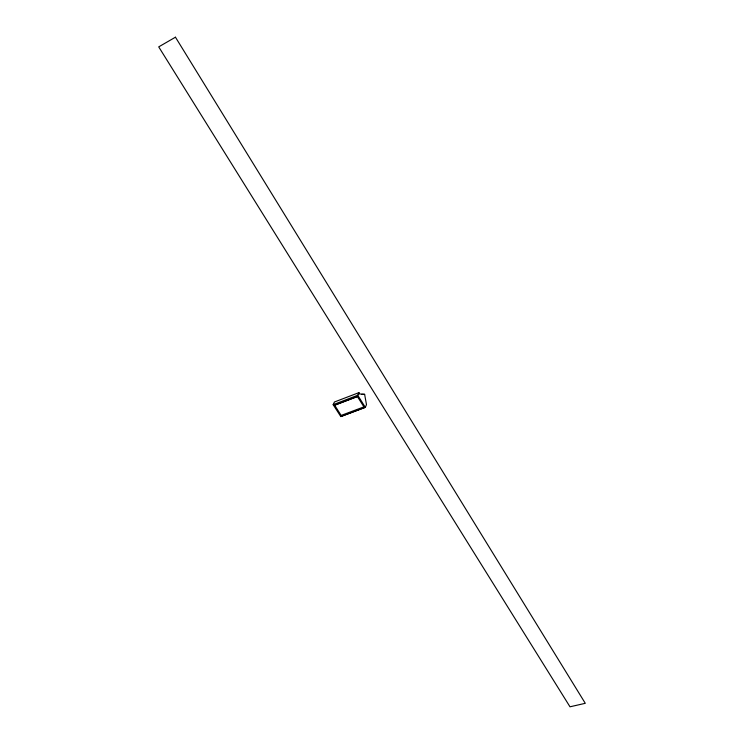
<?xml version="1.0" encoding="UTF-8"?>
<svg xmlns="http://www.w3.org/2000/svg" width="744" height="744" viewBox="0 0 744 744"><rect width="100%" height="100%" fill="white"/><g stroke="black" fill="none" stroke-linecap="round" stroke-linejoin="round"><path stroke-width="1.12" d="M359.501 393.548L358.924 392.637L334.437 401.993L333.163 404.68L340.798 416.556L365.313 407.368L366.485 404.652L364.625 394.329L358.627 393.883M357.715 395.324L358.924 392.637M357.418 396.571L363.918 406.875L341.133 415.422L334.633 405.192L357.436 396.506L334.633 405.192M340.798 416.556L365.332 407.303M333.163 404.68L357.743 395.259L365.313 407.368M364.625 394.329L361.705 394.348M175.454 37.2L158.714 46.872L569.997 706.8L585.286 703.312L175.454 37.2"/></g></svg>
